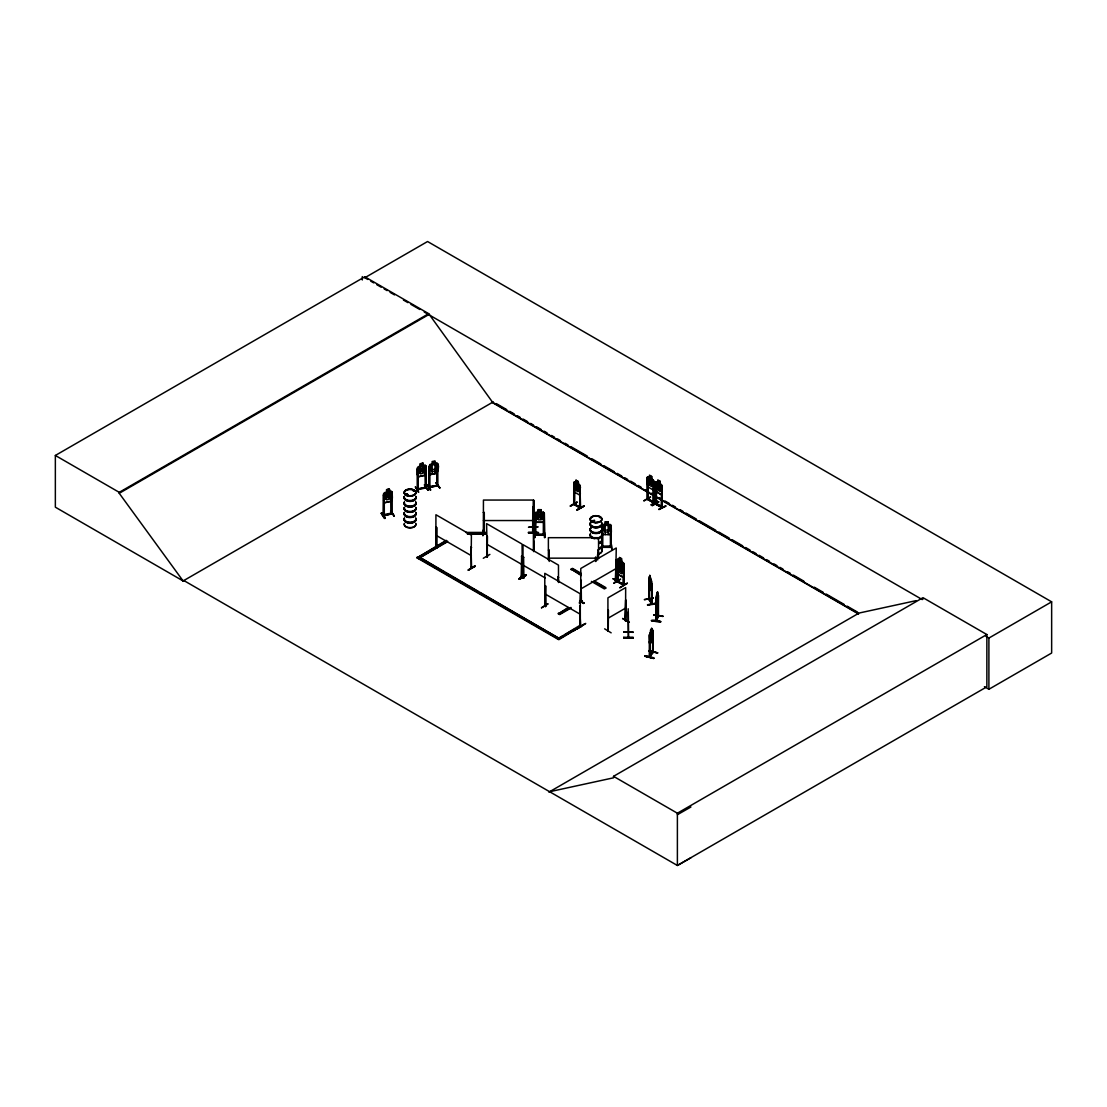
<?xml version="1.0" encoding="UTF-8"?>
<svg xmlns="http://www.w3.org/2000/svg" width="1107" height="1107" viewBox="0 0 1107 1107"><rect width="100%" height="100%" fill="white"/><g stroke="black" fill="none" stroke-linecap="round" stroke-linejoin="round"><path stroke-width="1.5" d="M533.574 549.681L533.574 500.239L533.574 551.507M532.785 524.261C532.509 511.628 533.02 530.723 532.799 522.379M532.882 519.391L532.73 520.027M657.973 615.52L658.54 615.838M658.54 615.949L656.354 621.11L656.326 600.575M656.008 605.75L656.23 607.729L658.181 600.631M651.442 620.736C657.005 618.439 669.389 624.556 651.456 620.653M651.553 620.418L660.685 621.664M434.982 464.511L432.242 465.009M436.947 463.155C439.673 464.193 438.22 470.475 436.933 473.229L430.111 474.654L436.822 473.104M644.952 656.326C671.562 662.996 627.046 651.096 653.628 658.444M645.118 656.036L653.794 658.139M645.118 655.704L653.808 657.779M604.643 628.831L611.161 632.844M655.981 599.053C656.119 592.632 660.132 586.973 655.981 599.053L655.981 621.069L656.008 620.266M428.976 487.467L437.749 485.516M406.131 494.704L407.556 494.234L406.795 494.94M406.407 494.331L407.833 494.525L406.172 494.4M413.644 491.162L413.658 490.443M413.589 490.955L413.285 491.024M591.885 522.13A5.853 3.376 0 0 1 593.103 521.591C595.455 520.636 590.446 520.193 592.771 521.439M593.241 521.176L592.522 521.355M593.407 520.691L593.2 521.397L592.688 520.608M599.482 516.872L599.62 517.606M649.422 599.565L649.076 578.587M651.802 582.199L651.359 580.732L651.802 604.214L651.802 583.154L652.106 604.145L651.829 602.845M383.34 514.824L384.309 514.617M424.894 487.163C424.327 489.419 426.375 485.71 425.06 487.094M533.505 532.467L533.007 506.868M583.901 602.914L579.888 600.631M652.867 651.954C647.553 660.422 650.639 653.172 649.809 657.074M649.366 656.963L649.38 635.044L650.432 632.498L650.017 656.714M652.978 651.912L652.563 651.871M652.577 651.802L652.978 652.66L653.227 631.71M652.577 652.549L652.812 630.118L652.95 652.632M653.255 651.47L649.671 657.101L649.698 636.096M656.645 603.523L657.115 599.925C658.139 606.124 657.766 587.25 657.129 598.776L656.714 597.406L656.479 603.869L647.512 605.072L656.423 602.941M533.505 533.2L533.602 500.06L483.441 500.06L483.344 533.173M620.321 563.975L621.691 562.162L622.397 562.55L621.027 564.639L622.466 568.458L620.584 564.93C619.865 568.375 617.056 565.649 620.114 564.1L618.758 560.446L620.543 563.781M650.418 481.282L652.452 480.203L651.082 482.292L652.521 486.111L650.639 482.583L649.491 484.285L648.716 483.828L650.169 481.753L648.813 478.086L650.446 481.199M658.817 486.098L660.741 485.004L659.357 487.094L660.796 490.913L658.914 487.384L657.779 489.086L657.005 488.63L658.457 486.554L657.088 482.901L658.762 485.89M387.893 494.76L385.499 493.279L387.298 495.756L385.416 499.188L387.92 496.185C388.986 499.921 392.473 497.776 388.488 495.521L390.342 492.311L387.865 494.732M421.615 469.133L419.249 467.348L421.061 469.825L419.138 473.159L421.67 470.24C422.846 473.921 426.14 471.886 422.251 469.576L424.078 466.268L421.795 469.008M579.556 495.078L580.386 492.961L579.625 495.037L574.436 492.117L573.758 489.225M617.346 559.672L617.872 569.289L623.075 572.208L623.822 570.133M653.005 489.792L653.808 487.73L653.061 489.903L647.927 486.942L647.263 477.297L648.024 476.757L653.739 481.061L653.739 487.772M661.336 494.704L662.152 492.587L661.336 494.704L656.216 491.743L655.538 488.851L656.285 491.702L661.405 494.663M392.141 498.565L391.214 501.263L384.489 502.772L383.603 500.461L384.599 502.73L391.186 501.208C393.967 499.008 390.785 489.419 392.182 491.895L392.086 513.897L383.492 515.779L383.603 493.708L384.516 492.615L391.255 491.176M425.891 472.62L424.936 475.263L418.238 476.84L417.353 474.529L417.353 467.777L418.266 466.67L425.019 465.231L425.932 465.95M628.651 637.66L628.292 611.88M623.753 568.32L622.978 566.992L617.761 564.127L617.056 564.625L617.748 574.284L622.923 577.204L623.67 575.031M544.243 519.778L543.219 522.269L536.12 522.213L535.193 519.778L536.037 522.352L543.288 522.352L544.34 519.792M610.178 534.473L611.202 532.038L610.248 534.612L602.997 534.612L602.042 532.052L602.153 525.327L605.238 524.483M656.202 620.529L656.271 598.14L657.447 592.176M656.755 594.888L657.198 593.85M658.513 595.414L658.347 616.419L658.181 593.864L657.973 616.378M656.645 601.987L657.323 595.663L656.589 620.653C655.095 619.616 661.612 609.846 656.008 621.013M653.808 615.174L663.079 616.17L653.933 614.842M381.223 513.219C383.672 511.503 388.253 525.963 381.223 513.233L384.599 518.284L385.056 517.772M381.652 512.749L385.015 517.827M381.624 513.081L385.084 518.201M415.402 487.094L418.778 492.172M415.402 486.817L418.391 492.311M427.274 484.645L430.734 490.097L427.344 484.603M427.26 484.977L430.263 490.152M577.107 502.287L570.147 506.01L576.802 502.177M643.956 500.945L650.598 497.112M613.901 583.292L620.612 579.127L613.956 582.974M652.231 505.747L658.886 501.914M483.289 558.274L489.903 554.413M519.695 579.265L526.351 575.1L519.377 579.182M526.295 575.419C525.23 572.928 516.955 579.722 519.75 578.961M541.475 607.937L548.09 603.785L541.531 607.646M436.808 547.093L436.13 546.733M436.379 547.259L436.822 547.91L436.13 547.481M470.71 567.047L471.693 567.296L471.084 566.881M487.163 556.157L486.762 555.631M486.54 556.517L487.44 556.683M523.68 577.204L522.919 577.563L523.929 577.785L523.224 577.384L523.237 556.946L523.68 577.951L523.044 577.633M544.727 606.276L545.46 606.636L545.626 585.977L544.782 585.769L545.391 586.115M545.46 606.096L545.626 585.977M579.888 605.764L580.483 626.59L579.888 605.764L579.874 626.202M580.552 625.815L579.874 625.455M483.247 529.976L483.344 535.373M482.846 535.788L483.316 530.364M534.418 532.218L534.93 537.67L534.889 531.817M574.256 504.017L574.699 504.667M579.584 484.921L574.533 481.932L573.758 482.472L573.717 504.405L580.372 508.21L579.611 484.866L580.386 486.194M579.708 507.103L579.708 507.905L579.943 487.218L580.608 508.085L573.952 504.238M579.625 507.822L579.943 487.218M598.97 553.749A5.881 3.39 0 0 0 601.71 549.93L601.807 545.765M647.332 477.255L647.208 499.229L647.872 498.883M653.241 502.716L653.434 482.043L654.099 502.91L647.332 499.299M655.607 503.353L656.147 503.685M617.402 580.663L618.135 581.839L618.066 571.558M617.734 581.908L624.044 585.257L623.518 584.122M656.147 504.432L655.787 503.118M661.516 507.518L661.709 486.845L662.387 507.712L655.51 504.072L655.538 482.099L657.862 482.541L657.793 479.898L659.98 481.158L660.921 489.931L659.827 491.314L657.793 490.138L656.7 487.495L656.7 482.79L657.793 482.583M580.926 600.658L580.718 600.7M580.58 601.212L581.466 601.059L580.718 601.447L580.788 568.472L616.253 547.993L615.644 581.313L616.087 579.999M429.959 486.72L430.07 487.426L429.903 486.748M436.864 484.963L437.611 485.516M437.763 484.991L436.919 484.894M383.423 514.81C402.007 510.355 381.666 517.163 384.267 514.852M384.323 515.585L384.226 494.898L383.423 495.078L383.34 515.571C389.401 513.911 391.67 513.828 392.113 512.887M391.228 513.828L391.228 493.348L392.141 493.348L391.352 493.528M425.987 487.122L425.213 487.329M425.213 488.062L424.991 467.403L425.78 467.237L425.987 487.869L417.242 489.834L417.187 469.133L418.086 469.133L418.155 489.64M625.303 620.667L625.663 600.036L625.33 620.709M593.061 520.802L592.37 520.843M650.529 630.008L650.473 632.526L651.719 628.361L652.175 635.722L650.473 640.095L649.878 638.891M650.667 630.16L651.677 628.499M650.667 631.004L651.386 629.177M649.283 641.742L649.74 643.776C652.66 643.513 653.476 632.263 652.438 639.888L649.643 643.748L649.283 635.017L652.521 629.758L651.719 630.879M648.965 650.75L657.655 652.867M657.641 652.839L648.785 650.612M436.961 463.058L430.139 464.483L429.267 465.66L429.142 487.661L437.86 485.682L437.791 463.736M651.442 580.774L649.006 576.802L648.716 599.205L652.161 603.329L651.497 603.702M484.285 512.513L483.441 512.513L484.285 512.513L484.354 533.2L483.344 532.246M601.89 547.135L611.202 547.287L611.202 525.313L611.355 532.204M534.93 534.861L544.34 534.861M543.302 534.114L544.34 534.114M648.757 598.444L651.885 602.928M648.757 599.191L651.774 604.159M649.38 599.51L649.352 587.582M652.106 604.076L649.048 599.012M603.08 524.483L602.153 525.382L601.89 547.328L602.083 546.332L611.299 546.346L602.083 546.609M616.225 580.234L615.658 580.525M386.481 489.654L386.606 492.297L385.167 493.445L385.167 498.15L386.606 499.852L389.304 499.257L390.743 496.918L390.743 492.214L389.304 491.702C392.155 486.471 382.219 491.328 389.401 489.073M432.242 464.179L430.803 465.327L430.803 470.032L432.242 471.734L434.94 471.139L436.379 468.815L436.379 464.11L434.996 463.418M573.827 482.541L574.561 482.029M647.332 477.366L648.065 476.854M619.463 560.128L619.463 557.444L621.636 558.703L622.591 567.476L621.497 568.86L619.463 567.683L618.37 565.04L618.37 560.336L619.463 559.962L617.969 559.104L617.208 559.644L617.277 581.645M483.344 532.993L484.188 533.2M532.758 512.513L533.906 513.178L532.758 512.513L532.661 533.187L532.661 532.246L533.699 532.246M602.941 546.567L602.748 547.37L602.845 526.655L601.987 526.655L602.845 526.655M535.857 535.068L535.124 534.086M544.215 534.321L535.124 534.321M544.215 535.068L534.958 535.068L535.082 513.039L536.065 512.14L543.26 512.14L544.34 513.081L544.865 537.67L544.34 532.232M544.34 535.041L544.215 534.086M608.213 610.095L608.255 630.907M607.923 630.755L607.923 597.835L625.663 587.596L625.566 620.847L625.898 600.16M608.227 630.879L608.449 610.234M619.339 562.411L621.539 563.657L619.339 562.411L618.315 569.98L619.408 572.623L621.47 573.786L622.577 572.388L622.577 567.683L621.401 563.74M621.539 566.175L622.867 567.102M617.056 571.392L617.817 574.242L622.923 577.204M436.144 527.043L436.255 547.55M432.616 549.072L439.271 545.626L435.867 547.702L435.923 514.741L471.388 535.221L471.125 567.683M435.217 547.84L439.23 545.211M486.831 535.94L487.44 556.766L486.942 555.686M471.624 547.522L470.793 547.315M470.724 567.227L471.679 567.227M475.249 566.369L468.275 570.05L474.931 565.815M468.372 570.05L474.931 566.106L468.275 570.05M522.144 576.332L521.397 575.931L521.48 576.775L521.701 556.074L522.393 576.913L522.075 544.104L486.61 523.625L487.218 556.904L487.44 536.286M522.31 556.42L521.48 556.212M523.237 556.946L523.832 557.291M522.061 576.332L521.757 575.806M518.962 578.933L525.659 575.073M519.335 579.127L525.908 575.211M523.68 577.411L523.902 577.812M557.873 580.511L558.108 577.093L558.703 582.365M558.703 577.439L557.873 577.217M580.483 601.309L581.147 580.442L581.383 601.129M581.383 580.566L580.552 580.788M616.087 580.746L615.354 581.175L616.032 560.308L615.769 581.244M544.824 605.557L545.46 605.889M613.236 578.698L619.56 582.296M583.942 602.858L583.583 603.495L579.57 601.184M580.483 606.11L579.653 605.903M583.763 624.348C552.13 644.136 604.934 611.258 577.508 628.79M183.928 580.58L183.209 581.009L55.35 507.186L55.35 455.461L364.812 276.792L428.7 313.668L492.587 402.284L858.368 613.472M364.812 276.792L364.812 277.746L427.565 241.52L1051.65 601.834L1051.65 653.033L988.897 689.26L984.414 686.658M55.35 455.461L119.238 492.338L428.7 313.668M690.934 857.759L677.387 865.48L183.845 580.538L183.112 580.954L119.238 493.293L428.7 314.623M183.112 580.954L493.307 401.869M561.927 636.4L557.499 638.96L579.667 625.524L580.954 626.271L558.786 639.708L417.021 557.859L446.259 540.341M417.021 557.859L446.259 540.977M447.56 541.088L418.321 558.606L447.56 541.724M575.944 480.313L578.2 481.531L579.141 485.599L579.141 490.304L578.048 491.688L576.014 490.512L574.92 487.869L574.92 483.164L576.014 482.956L576.014 480.272L578.2 481.531M574.021 483.801L574.63 484.146M578.2 484.05L578.048 481.614M580.538 487.564L579.708 487.343M577.121 502.246L570.52 506.231M580.372 507.463L574.464 504.266L580.538 507.269M577.162 509.635C598.14 498.261 562.868 518.284 583.859 505.857M577.162 510.064L583.873 506.19M647.899 499.589L647.526 478.625L648.19 499.423M653.075 479.76C650.21 479.622 652.355 473.201 651.553 478.957L652.646 480.424L652.646 485.129L651.553 486.513L649.518 485.336L648.425 482.694L648.425 477.989L649.518 477.615M653.102 479.691L653.877 481.019L653.877 503.035L647.291 499.243M654.029 482.389L653.199 482.168M655.538 482.099L655.607 504.1L662.152 507.836L662.083 485.821L659.897 483.717L659.98 481.158M655.801 483.427L656.243 504.432M661.391 484.492L662.152 485.821M662.318 487.191L661.488 486.969M653.13 502.08L653.78 503.048M650.75 504.889L657.364 500.973M661.986 507.781C664.435 506.314 647.526 499.755 662.152 507.089M661.419 507.407L661.709 486.845M658.942 509.262L665.971 506.065L658.997 509.331M581.286 575.571L571.157 569.095L572.457 568.348L581.12 573.357M571.157 569.731L572.457 568.984L581.12 573.993M617.969 559.104L623.753 563.408L623.822 585.382L623.822 563.366L621.636 561.221M618.066 561.318C616.474 560.211 619.477 563.269 618.066 564.736M580.788 588.952L616.253 568.472M623.615 585.34L623.379 564.39M623.974 564.736L623.144 564.515M617.872 569.289L623.075 572.208M570.921 608.075L559.658 614.579L558.357 613.832L568.209 607.508M558.357 613.832L566.812 608.961M558.357 613.195L559.658 613.942L570.921 607.439M579.362 602.554L582.185 600.935L579.362 603.204M592.84 581.618L605.709 588.177L604.408 588.924L591.401 581.41M618.066 581.798L617.844 561.457M623.379 576.332L623.144 585.077M624.071 584.482L617.914 581.438L623.31 584.288M627.351 583.403C617.014 588.841 617.194 590.017 627.282 582.988M564.888 634.698L575.225 628.721M417.021 557.222L558.786 639.071L580.954 626.271M607.923 618.315L625.663 608.075M548.906 792.142L859.101 613.043L916.25 600.617M549.625 791.713L613.513 777.82L613.513 776.339L922.975 597.669L986.863 634.546L986.863 686.81L677.387 865.48L677.387 813.216L986.863 634.546M922.975 599.15L922.256 599.579L424.244 312.049M985.936 636.345L988.897 638.061L1051.65 601.834M677.387 814.71L690.934 806.989M605.238 524.538L603.689 525.382L603.689 530.073L605.238 532.093L608.117 532.093L609.653 530.073L609.653 525.382L608.117 524.538M533.007 532.163L533.048 506.563M581.147 600.921L581.147 580.442M580.843 601.433L581.452 600.478M406.67 494.954L407.556 494.926L406.961 494.345M601.793 549.888L601.751 545.82M533.602 532.246L533.934 532.425M406.809 494.359L406.103 494.58M429.073 466.974L429.973 466.974L429.073 466.974L429.295 487.633M436.864 465.231L437.777 465.231L436.864 465.231L437.016 485.931L436.988 465.397M436.103 483.067L439.991 488.021L436.158 482.638M429.295 486.886L436.891 485.364L429.212 486.928M418.086 469.133L417.187 469.133M418.308 476.743L424.936 475.263L426.029 472.675M424.728 485.129L428.091 490.166L424.714 485.101M417.339 489.806L417.297 489.045L424.894 487.371M425.752 487.661L417.297 489.045M424.299 484.838L428.105 490.207M390.965 511.033L394.355 516.139L390.979 511.074M432.256 474.266L432.117 461.536L435.037 460.955L434.996 473.658M432.242 469.714L434.94 469.133M649.795 575.419L651.165 581.355L650.667 587.222L649.228 582.794L649.795 575.419L650.805 579.625M648.688 583.929C651.165 589.602 652.272 590.28 651.359 590.917L649.034 586.918L648.785 583.901M653.324 598.015L644.274 599.648L653.338 598.167M647.526 604.713L656.451 603.315M647.457 499.063L647.526 478.625M653.365 502.481L653.434 487.163M391.989 512.887L391.989 513.634M484.188 532.453L483.344 532.439M611.106 547.342L602.083 547.342M535.788 535.096L535.885 514.381L535.027 514.381M612.918 578.809L619.616 582.614M391.394 514.022L391.228 493.348M593.158 521.618L592.273 521.48M657.323 594.833L657.696 599.51L656.645 604.007L656.271 602.845M579.985 625.524L580.331 626.77L580.262 593.795L544.782 573.315L544.824 606.304M574.09 504.238L574.021 490.622M610.344 526.628L611.202 526.807L610.344 526.628L610.455 547.342L610.441 546.305M533.74 529.976L533.809 535.733M538.445 532.647L529.035 533.117L538.445 532.661M484.285 533.173L483.538 533.2M529.035 532.993L538.445 532.951M532.758 533.187L533.989 533.159M533.892 541.157L533.906 551.507M611.272 544.478L611.853 549.902L611.396 544.423M597.697 549.944C599.178 549.003 596.382 557.582 597.697 560.004M544.243 514.381L543.399 514.381L543.316 535.068M535.027 514.561L535.885 514.561M543.399 514.561L544.243 514.561M483.441 520.539L533.602 520.539M605.238 522.02L608.117 522.02M608.117 524.483L611.355 525.438M603.08 524.538L610.22 524.4M605.238 525.382L608.117 525.382M537.877 526.96L528.468 527.278L537.877 526.863M605.238 530.073L608.117 530.073M465.729 532.425L485.793 532.425L485.793 534.128L467.403 534.128M528.468 532.647L537.877 532.744M537.877 532.993L528.468 533.02L528.468 532.287L537.877 532.301L537.877 533.02M469.077 533.076L485.793 533.076M467.403 533.491L485.793 533.491M535.982 534.515L543.302 534.515M548.38 558.163L598.555 558.163M628.195 608.739L628.222 637.701M623.753 632L633.162 632.305L623.753 631.876M623.753 632.166L633.162 632.152M623.753 637.314L633.162 637.3L633.162 638.033L623.753 638.033L623.753 637.3M623.753 637.757L633.162 637.66M623.753 637.95L633.162 637.95M655.884 605.806L656.133 607.715M653.836 615.022L662.955 616.461M390.563 511.102L393.981 516.166M521.701 556.074L521.48 576.775M648.813 650.944L657.489 653.033M650.044 656.064L653.296 652.161M650.03 656.672L649.297 656.285M487.163 556.904L487.218 536.425M436.379 548.007L436.532 527.527M471.25 568.14L471.153 566.909M545.114 606.124L545.709 606.47M653.697 502.232C638.186 494.123 658.402 503.796 653.241 501.969M617.803 564.224L619.339 565.11M579.833 600.99L583.942 603.287M545.626 606.428L545.018 585.631M364.812 277.746L367.787 279.462M370.762 281.178L373.737 282.894M376.698 284.61L381.154 287.183M384.129 288.899L387.104 290.615M390.079 292.331L394.535 294.905M403.446 300.052L407.902 302.626M410.877 304.342L419.788 309.476M651.691 476.356L649.435 475.138L649.518 477.781M647.955 476.799L649.588 477.74M656.271 481.697L661.28 484.603M496.296 403.585L506.743 409.618M509.732 411.347L514.215 413.935M517.19 415.651L520.179 417.381M523.168 419.096L527.652 421.684M530.64 423.414L533.616 425.143M536.604 426.859L541.088 429.447M544.077 431.177L547.052 432.892M551.535 435.48L554.524 437.21M557.513 438.925L560.488 440.655M564.971 443.243L567.96 444.959M570.949 446.688L587.374 456.167M591.844 458.755L600.81 463.93M603.785 465.646L614.247 471.679M617.222 473.409L621.705 475.996M624.694 477.712L627.683 479.442M630.672 481.171L635.141 483.745M638.13 485.475L641.119 487.205M645.589 489.778L648.577 491.508M651.566 493.238L656.05 495.825M659.039 497.541L662.014 499.271M665.003 500.987L669.486 503.574M672.475 505.304L675.45 507.02M679.933 509.607L682.922 511.337M685.911 513.053L696.358 519.086M699.347 520.816L715.772 530.295M718.747 532.024L729.209 538.057M732.184 539.773L742.645 545.82M745.62 547.536L750.103 550.124M753.092 551.853L756.081 553.569M759.07 555.299L763.539 557.886M766.528 559.602L769.517 561.332M773.987 563.92L776.976 565.635M779.965 567.365L782.953 569.081M787.437 571.669L790.412 573.398M793.401 575.114L803.848 581.161M814.309 587.194L823.262 592.356M826.251 594.085L844.171 604.422M847.146 606.152L857.607 612.185M491.605 402.145L858.589 614.025M650.293 497.001L644.011 500.627M658.568 501.803L652.3 505.429M619.463 557.61L621.497 558.786M617.236 581.59L623.753 585.34M594.141 580.871L605.709 587.54M595.58 582.337L605.709 588.177M571.157 569.095L581.286 574.934M486.61 544.104L522.075 564.584M523.002 565.124L545.17 577.923M580.884 600.188L582.185 600.935M580.884 600.824L582.185 601.571M544.782 593.795L580.262 614.274M435.923 535.221L471.388 555.7M579.667 626.161L580.954 626.908M443.547 571.682L419.608 557.222L558.786 638.213L480.964 593.283M446.55 573.412L464.511 583.776M467.5 585.506L477.975 591.553M613.513 776.339L677.387 813.216M543.26 512.195L544.243 513.122M471.582 567.946L471.015 547.176M665.653 505.816L658.997 509.607M436.103 482.638L439.631 488.049M425.019 465.231L426.029 465.895L425.891 487.883M425.78 467.237L424.991 467.403M423.109 465.59L423.109 463.072L423.054 465.756L424.493 466.282L424.493 470.973L423.054 473.312L420.369 473.907L418.916 472.219L418.916 467.514L420.369 466.351L420.369 463.833L423.054 463.238L420.231 463.708L420.231 466.227M384.226 494.898L383.423 495.078M430.139 464.483L429.364 472.371L430.166 474.723M649.892 576.277L650.501 578.131L649.892 577.121M544.409 532.135L544.409 537.559M417.477 474.543L418.349 476.799M647.401 484.036L648.065 486.845M617.277 566.355L617.955 569.247M616.322 580.884L616.032 560.308M548.38 550.124L549.238 549.93L549.238 561.443M988.897 638.061L988.897 689.26M662.014 485.862L662.014 492.573M657.35 592.162L657.42 594.846M656.409 490.595L656.479 504.294M651.719 628.361L651.677 631.018M649.823 575.557L649.823 578.075M617.471 571.212L617.471 581.452M608.172 534.626L608.213 521.867L605.128 521.867L605.238 534.626M598.555 558.357L598.555 537.684L548.38 537.684L548.38 559.99M595.857 557.236L595.857 561.443M595.538 557.236L595.538 561.443M576.083 480.396L576.083 482.915M574.63 489.266L574.464 504.792L574.395 484.285M558.482 582.503L558.482 565.124L523.002 544.644L523.002 577.646M558.108 577.093L558.108 580.372M541.254 509.621L541.254 512.195M538.279 509.704L538.279 512.278L536.729 513.122L536.729 517.827L538.279 519.833L541.157 519.833L542.693 517.827L542.693 513.122L541.157 512.278L541.157 509.704L538.168 509.621L538.168 512.195M533.906 512.679L533.906 533.712M523.611 557.43L523.473 577.909M436.753 527.389L436.822 547.91M429.862 466.794L429.917 487.523M417.976 468.967L418.031 489.695M383.686 493.722L383.728 500.489M362.307 276.598L362.307 279.988M119.238 492.338L119.238 493.293M601.779 528.952A5.95 3.432 0 0 1 595.248 533.242A5.95 3.432 0 0 1 590.875 528.122M601.71 533.823A5.881 3.39 0 0 1 596.036 538.099A5.881 3.39 0 0 1 590.349 533.823M601.779 523.307A5.95 3.432 0 0 1 595.248 527.596A5.95 3.432 0 0 1 590.875 522.476M591.83 521.757A5.95 3.432 0 0 1 594.487 520.871M601.682 523.639A5.853 3.376 0 0 1 596.036 527.901A5.853 3.376 0 0 1 590.377 523.639M601.779 528.662A5.95 3.432 0 0 1 595.248 532.951A5.95 3.432 0 0 1 590.875 527.831M601.779 523.016A5.95 3.432 0 0 1 595.248 527.306A5.95 3.432 0 0 1 590.875 522.186M591.83 521.466A5.95 3.432 0 0 1 594.487 520.581M601.696 522.698A5.867 3.39 0 0 1 596.036 526.96A5.867 3.39 0 0 1 590.363 522.698M591.885 521.176A5.867 3.39 0 0 1 594.514 520.304M601.696 529.298A5.867 3.39 0 0 1 596.036 533.56A5.867 3.39 0 0 1 590.363 529.298M601.696 528.343A5.867 3.39 0 0 1 596.036 532.605A5.867 3.39 0 0 1 590.363 528.343M601.682 534.044A5.853 3.376 0 0 1 596.036 538.293A5.853 3.376 0 0 1 590.377 534.044M601.682 534.543A5.853 3.376 0 0 1 597.545 538.694M594.514 538.694A5.853 3.376 0 0 1 590.377 534.543M601.71 534.266A5.881 3.39 0 0 1 596.036 538.542A5.881 3.39 0 0 1 590.349 534.266M601.696 544.45A5.867 3.39 0 0 1 598.97 548.269M601.682 539.746A5.853 3.376 0 0 1 598.956 543.551M601.696 538.805A5.867 3.39 0 0 1 598.97 542.61M601.779 544.769A5.95 3.432 0 0 1 599.012 548.629M601.779 539.413A5.95 3.432 0 0 1 599.012 543.274M601.696 545.405A5.867 3.39 0 0 1 598.97 549.21M601.779 545.059A5.95 3.432 0 0 1 599.012 548.92M601.779 539.123A5.95 3.432 0 0 1 599.012 542.983M601.682 550.124A5.853 3.376 0 0 1 598.956 553.929M415.706 507.255A5.839 3.376 0 0 1 410.06 511.503A5.839 3.376 0 0 1 404.415 507.255M415.734 497.195A5.867 3.39 0 0 1 410.06 501.457A5.867 3.39 0 0 1 404.401 497.195M415.734 496.24A5.867 3.39 0 0 1 410.06 500.516A5.867 3.39 0 0 1 404.401 496.24M415.734 502.841A5.867 3.39 0 0 1 410.06 507.103A5.867 3.39 0 0 1 404.401 502.841M415.803 502.509A5.95 3.432 0 0 1 410.06 506.826A5.95 3.432 0 0 1 404.318 502.509M415.803 502.218A5.95 3.432 0 0 1 410.06 506.536A5.95 3.432 0 0 1 404.318 502.218M415.72 501.9A5.853 3.376 0 0 1 410.06 506.148A5.853 3.376 0 0 1 404.415 501.9M415.803 496.849A5.95 3.432 0 0 1 410.06 501.18A5.95 3.432 0 0 1 404.318 496.849M415.803 496.559A5.95 3.432 0 0 1 410.06 500.89A5.95 3.432 0 0 1 404.318 496.559M415.734 507.587A5.867 3.39 0 0 1 410.06 511.849A5.867 3.39 0 0 1 404.401 507.587M415.706 508.085A5.839 3.376 0 0 1 410.06 512.333A5.839 3.376 0 0 1 404.415 508.085M415.706 523.362A5.839 3.376 0 0 1 410.06 527.61A5.839 3.376 0 0 1 404.415 523.362M415.748 507.809A5.881 3.39 0 0 1 410.06 512.084A5.881 3.39 0 0 1 404.387 507.809M415.72 513.302A5.853 3.376 0 0 1 410.06 517.564A5.853 3.376 0 0 1 404.415 513.302M415.734 512.347A5.867 3.39 0 0 1 410.06 516.623A5.867 3.39 0 0 1 404.401 512.347M415.734 518.948A5.867 3.39 0 0 1 410.06 523.21A5.867 3.39 0 0 1 404.401 518.948M415.803 518.616A5.95 3.432 0 0 1 410.06 522.933A5.95 3.432 0 0 1 404.318 518.616M415.803 518.325A5.95 3.432 0 0 1 410.06 522.642A5.95 3.432 0 0 1 404.318 518.325M415.72 518.007A5.853 3.376 0 0 1 410.06 522.255A5.853 3.376 0 0 1 404.415 518.007M415.803 512.956A5.95 3.432 0 0 1 410.06 517.287A5.95 3.432 0 0 1 404.318 512.956M415.803 512.666A5.95 3.432 0 0 1 410.06 516.997A5.95 3.432 0 0 1 404.318 512.666M415.734 523.694A5.867 3.39 0 0 1 410.06 527.956A5.867 3.39 0 0 1 404.401 523.694M650.155 634.007L650.916 635.861L650.127 639.929L651.151 636.068L652.189 637.092L651.4 635.169L652.148 631.253L651.165 634.92L650.542 633.495L651.58 631.834L651.58 636.539L650.473 638.075L650.224 633.882M651.207 586.945L650.335 583.126L649.463 584.122L649.491 578.283L650.321 581.978L651.179 581.106L651.207 586.945M579.044 491.204L577.148 487.758L576 489.46L575.225 489.003L576.678 486.928L575.308 483.261L577.107 486.61C577.965 483.344 580.4 486.015 577.577 487.467L579.044 491.204M622.272 573.412L620.349 569.967C619.297 573.301 617.111 570.783 619.878 569.15L618.509 565.497L620.321 568.832C621.124 565.483 623.753 568.32 620.792 569.69L622.272 573.412M542.416 518.823L541.42 518.892L539.732 516.471L537.047 518.906L539.067 515.904L537.144 513.025L539.676 515.336L542.305 513.025L540.341 515.931L542.416 518.823M622.646 618.495L629.33 622.369L622.66 618.536M422.57 463.764L420.84 464.982L422.57 463.764M423.054 466.601L420.369 467.196L420.369 471.9L423.054 471.305L423.054 466.601M388.82 489.695L387.09 490.927L388.82 489.695M389.304 492.532L386.606 493.127L386.606 497.832L389.304 497.237L389.304 492.532M434.456 461.591L432.726 462.809L434.456 461.591M540.645 510.175L538.791 510.175L538.791 511.019L540.645 511.019L540.645 510.175M541.157 513.122L538.279 513.122L538.279 517.827L541.157 517.827L541.157 513.122M607.605 522.435L605.75 522.435L605.75 523.279L607.605 523.279L607.605 522.435M621.096 563.92L619.782 563.172L621.096 564.75L621.096 563.92M621.47 567.061L619.408 565.898L619.408 570.603L621.47 571.765L621.47 567.061M651.193 476.647L649.878 475.885L651.193 477.491L651.193 476.647M659.468 481.448L658.153 480.687L659.468 482.292L659.468 481.448M651.553 479.801L649.518 478.625L649.518 483.316L651.553 484.492L651.553 479.801M659.827 484.603L657.793 483.427L657.793 488.132L659.827 489.294L659.827 484.603M577.688 481.822L576.373 481.061L577.688 482.652L577.688 481.822M578.048 484.963L576.014 483.787L576.014 488.491L578.048 489.668L578.048 484.963M621.138 558.993L619.823 558.232L621.138 559.838L621.138 558.993M621.497 562.148L619.463 560.972L619.463 565.677L621.497 566.839L621.497 562.148M650.667 580.511L649.726 578.933L649.726 583.638L650.667 585.216L650.667 580.511M593.089 521.978A5.881 3.39 0 0 0 601.904 519.031A5.881 3.39 0 0 0 593.089 516.097A5.881 3.39 0 0 0 593.089 521.978M593.103 522.241A5.853 3.376 0 0 0 601.89 519.321A5.853 3.376 0 0 0 593.103 516.388A5.853 3.376 0 0 0 593.103 522.241A5.839 3.376 0 0 0 601.876 519.321A5.839 3.376 0 0 0 593.103 516.402A5.839 3.376 0 0 0 593.103 522.241M407.127 495.313A5.867 3.39 0 0 0 415.928 492.38A5.867 3.39 0 0 0 407.127 489.446A5.867 3.39 0 0 0 407.127 495.313M407.141 495.784A5.839 3.376 0 0 0 415.9 492.864A5.839 3.376 0 0 0 407.141 489.931A5.839 3.376 0 0 0 407.141 495.784M407.127 495.521A5.881 3.39 0 0 0 415.941 492.587A5.881 3.39 0 0 0 407.127 489.654A5.881 3.39 0 0 0 407.127 495.521"/></g></svg>
